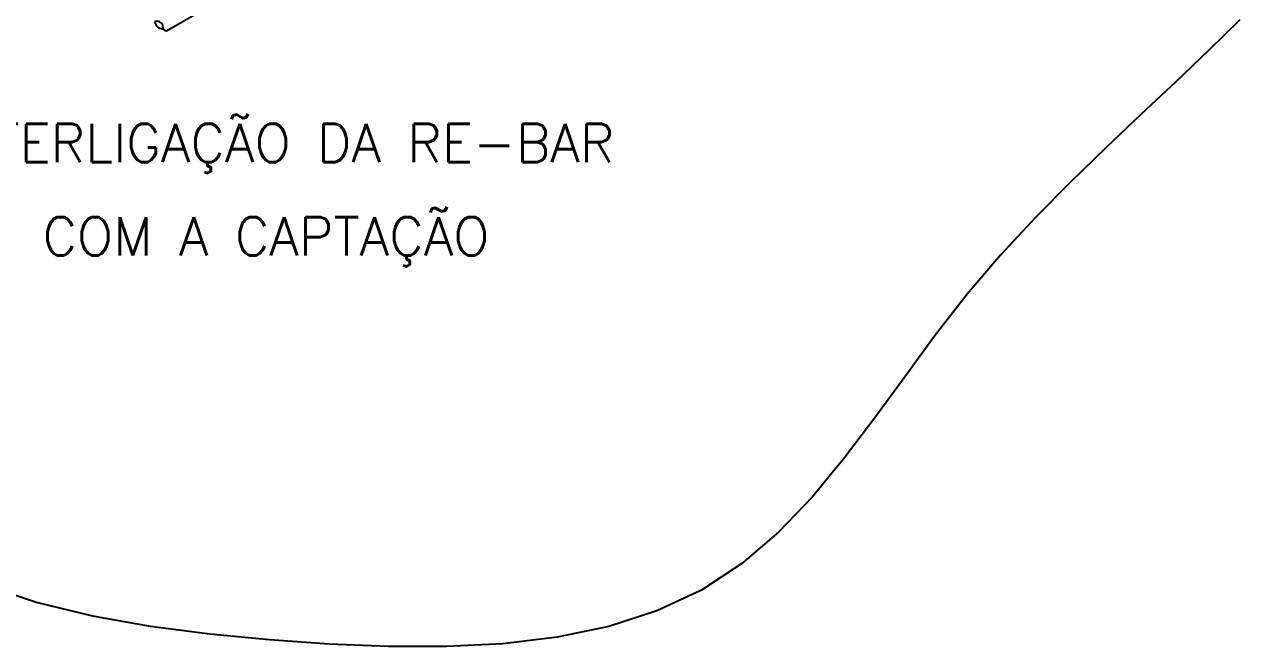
# Model space of a CAD drawing. Header units: millimetres. Extents: x -5770.7 to -5752, y -4439.8 to -4409.6.
# Drawn here: x -5764.38 to -5753.29, y -4439.83 to -4434.15 of the extents above; entities that cross this region are included whole.
import ezdxf
from ezdxf.enums import TextEntityAlignment as Align

# ---------------------------------------------------------------- set-up
doc = ezdxf.new("R2010")
doc.units = ezdxf.units.MM
doc.header["$LTSCALE"] = 10
doc.linetypes.add('DASHEDX2', pattern=[1.5, 1, -0.5])
doc.layers.add('Termotécnica', color=7, linetype='Continuous')
doc.styles.add('r140', font='romans.shx')

msp = doc.modelspace()

# ---------------------------------------------------------------- linework, layer by layer
at = {"layer": 'Termotécnica', "color": 1, "linetype": 'DASHEDX2'}
msp.add_line((-5763.086, -4434.209), (-5760.98, -4432.993), dxfattribs=at)
at = {"layer": 'Termotécnica', "color": 2}
msp.add_lwpolyline([(-5753.29, -4434.108), (-5753.573, -4434.389), (-5753.875, -4434.676), (-5754.189, -4434.97), (-5754.51, -4435.274), (-5754.835, -4435.588), (-5755.158, -4435.914), (-5755.473, -4436.254), (-5755.777, -4436.61), (-5756.065, -4436.981), (-5756.343, -4437.36), (-5756.619, -4437.738), (-5756.899, -4438.107), (-5757.19, -4438.458), (-5757.5, -4438.781), (-5757.835, -4439.067), (-5758.203, -4439.309), (-5758.609, -4439.499), (-5759.049, -4439.64), (-5759.519, -4439.738), (-5760.015, -4439.798), (-5760.53, -4439.825), (-5761.06, -4439.825), (-5761.6, -4439.803), (-5762.145, -4439.764), (-5762.69, -4439.712), (-5763.23, -4439.641), (-5763.759, -4439.547), (-5764.272, -4439.421), (-5764.764, -4439.257)], dxfattribs=at)
at = {"layer": 'Termotécnica', "color": 1}
for centre, radius, start, end in [((-5763.173, -4434.178), 0.0577, 21.2792, 108.6248), ((-5763.118, -4434.118), 0.0731, 184.2045, 277.5168), ((-5763.081, -4434.169), 0.0404, 162.6319, 262.2538)]:
    msp.add_arc(centre, radius, start, end, dxfattribs=at)

# ---------------------------------------------------------------- texts
at = {"layer": 'Termotécnica', "color": 5, "style": 'r140'}
for s, p in [('INTERLIGAÇÃO DA RE-BAR', (-5762.057, -4435.511)), ('COM A CAPTAÇÃO ', (-5762.057, -4436.362))]:
    msp.add_text(s, height=0.35, dxfattribs=at).set_placement(p, align=Align.BOTTOM_CENTER)

doc.saveas('drawing.dxf')
